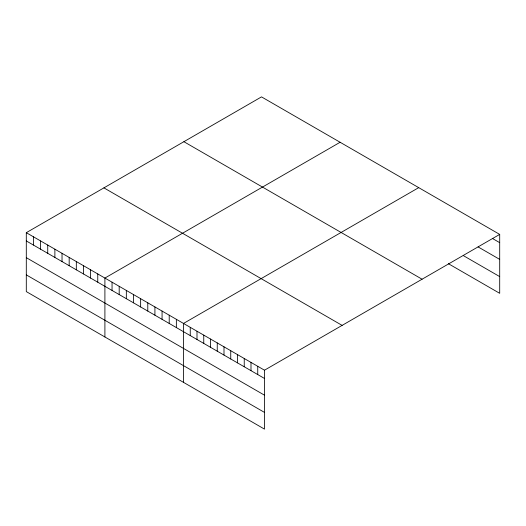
<?xml version="1.0" encoding="UTF-8"?>
<svg xmlns="http://www.w3.org/2000/svg" width="526" height="526" viewBox="0 0 526 526"><rect width="100%" height="100%" fill="white"/><g stroke="black" fill="none" stroke-linecap="round" stroke-linejoin="round"><path stroke-width="0.79" d="M26.3 232.683L264.493 370.199L264.493 429.117L26.3 291.601L26.3 232.683L261.507 96.883L499.7 234.399L499.7 293.317L448.408 263.71M340.112 142.263L104.904 278.063L104.904 336.982M418.716 187.644L183.508 323.444L183.508 382.363M264.493 370.199L499.7 234.399M492.954 238.765L499.7 242.664M478.101 246.911L499.7 259.384M463.255 255.564L499.7 276.604M183.89 141.698L422.082 279.214M103.918 187.867L342.11 325.384M26.3 240.941L264.493 378.464M26.3 257.661L264.493 395.177M26.3 274.881L264.493 412.404M257.74 366.3L257.74 374.565M250.994 362.407L250.994 370.666M244.242 358.508L244.242 366.773M237.496 354.609L237.496 362.874M230.743 350.717L230.743 358.982M223.997 346.818L223.997 355.083M217.251 342.926L217.251 351.184M210.499 339.027L210.499 347.292M203.753 335.128L203.753 343.393M197 331.235L197 339.5M190.254 327.336L190.254 335.601M176.361 319.315L176.361 327.58M169.214 315.192L169.214 323.457M162.067 311.063L162.067 319.328M154.92 306.941L154.92 315.205M147.78 302.812L147.78 311.076M140.633 298.689L140.633 306.954M133.486 294.56L133.486 302.825M126.339 290.437L126.339 298.702M119.192 286.308L119.192 294.573M112.051 282.186L112.051 290.451M97.757 273.934L97.757 282.199M90.61 269.812L90.61 278.076M83.463 265.683L83.463 273.947M76.323 261.56L76.323 269.825M69.176 257.431L69.176 265.696M62.029 253.308L62.029 261.573M54.882 249.179L54.882 257.444M47.734 245.057L47.734 253.322M40.594 240.928L40.594 249.192M33.447 236.805L33.447 245.07"/></g></svg>
